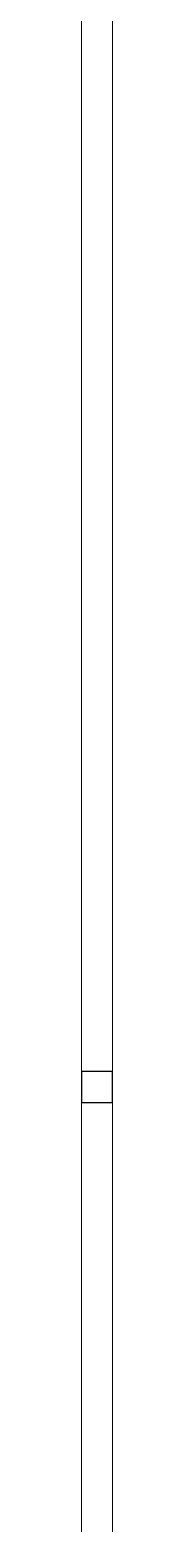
# Model space of a CAD drawing. Header units: centimetres. Extents: x -13617 to -9515, y -261 to 6553.
# Drawn here: x -11184 to -11179, y 2882.4 to 3122.1 of the extents above; entities that cross this region are included whole.
import ezdxf

# ---------------------------------------------------------------- set-up
doc = ezdxf.new("R2010")
doc.units = ezdxf.units.CM
doc.layers.add('A-GLAZ-CWMG', color=7, linetype='Continuous', lineweight=9)

# ---------------------------------------------------------------- blocks, each defined once
blk = doc.blocks.new('Rectangular Mullion - 30 x 30 mm-1793946-Planta patio maniobras')
at = {"layer": 'A-GLAZ-CWMG', "color": 254, "true_color": 0xd4d4d4}
for p, q in [((-11183.99, 5105.09), (-11183.99, 5295.56)), ((-11178.99, 5295.56), (-11178.99, 5105.09))]:
    blk.add_line(p, q, dxfattribs=at)
blk = doc.blocks.new('Rectangular Mullion - 30 x 30 mm-1797272-Planta patio maniobras')
at = {"layer": 'A-GLAZ-CWMG', "color": 253, "lineweight": 25, "true_color": 0xaaaaaa}
for p, q in [((-2.5, 2.5), (2.5, 2.5)), ((-2.5, -2.5), (-2.5, 2.5)), ((2.5, 2.5), (2.5, -2.5)), ((2.5, -2.5), (-2.5, -2.5))]:
    blk.add_line(p, q, dxfattribs=at)
blk = doc.blocks.new('PQ_RVR_ARQ-01_ZZ_ZZ_MO_T_A_rvt-1-Planta patio maniobras')
at = {"layer": 'A-GLAZ-CWMG', "color": 254, "lineweight": 18, "true_color": 0xd4d4d4}
for p in [(0, -2150.16), (0, -2345.63)]:
    blk.add_blockref('Rectangular Mullion - 30 x 30 mm-1793946-Planta patio maniobras', p, dxfattribs=at)
at = {"layer": 'A-GLAZ-CWMG', "color": 254, "lineweight": 18, "true_color": 0xd4d4d4, "extrusion": (0, 0, -1), "rotation": 270.0000000000002}
blk.add_blockref('Rectangular Mullion - 30 x 30 mm-1797272-Planta patio maniobras', (11181.49, 2952.43), dxfattribs=at)

msp = doc.modelspace()

# ---------------------------------------------------------------- block references
at = {"lineweight": 5}
msp.add_blockref('PQ_RVR_ARQ-01_ZZ_ZZ_MO_T_A_rvt-1-Planta patio maniobras', (0, 0), dxfattribs=at)

doc.saveas('drawing.dxf')
